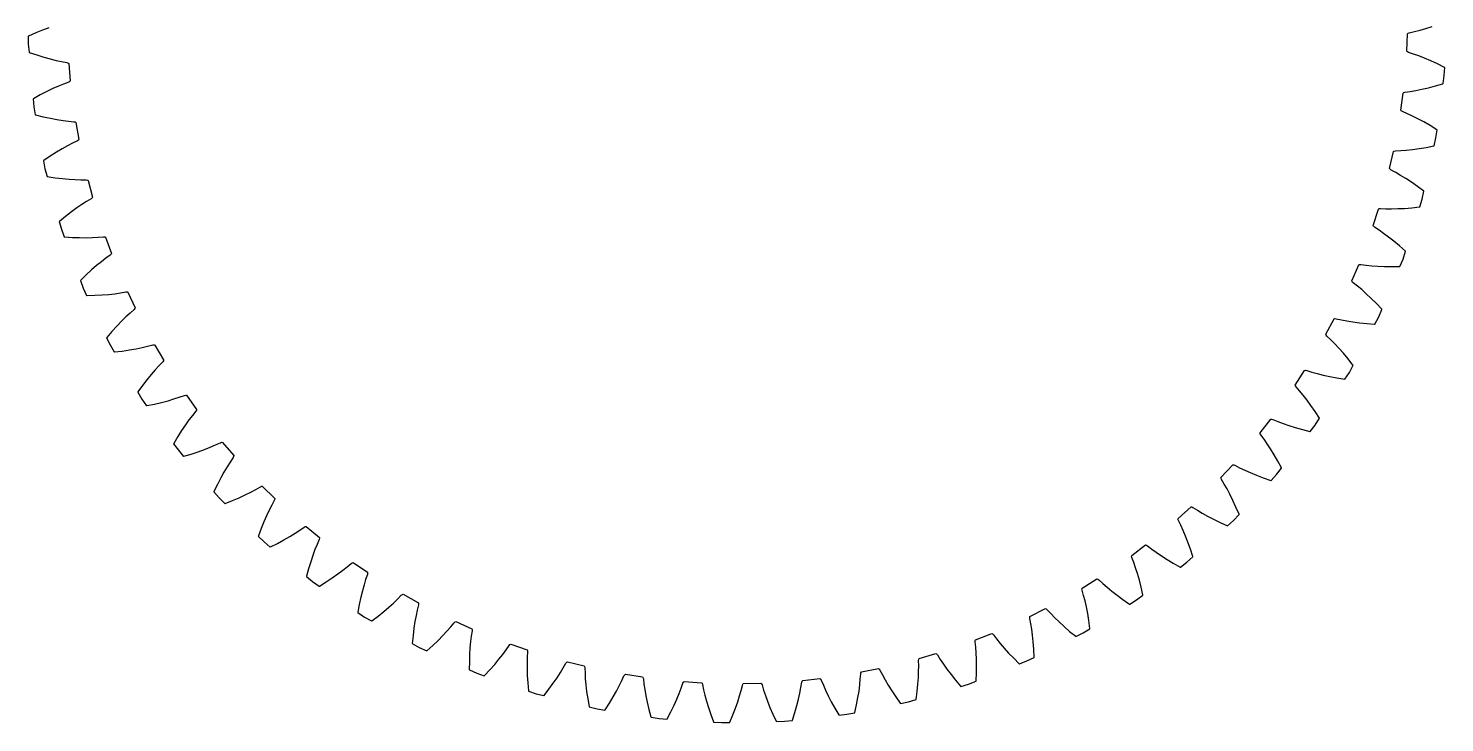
# Model space of a CAD drawing. Header units: metres. Extents: x -93 to 93, y -93 to 93.
# Drawn here: x -92.9 to 92.6, y -92.9 to -2 of the extents above; entities that cross this region are included whole.
import ezdxf

# ---------------------------------------------------------------- set-up
doc = ezdxf.new("R2010")
doc.units = ezdxf.units.M

msp = doc.modelspace()

# ---------------------------------------------------------------- linework, layer by layer
for p, q in [((90.17, -2.04), (91.01, -1.77)), ((-92.82, -3.04), (-92.86, -3.05)), ((-92.86, -3.05), (-92.86, -4.11)), ((-91.88, -2.62), (-92.82, -3.04)), ((-91, -2.26), (-91.88, -2.62)), ((-90.17, -1.95), (-91, -2.26)), ((87.67, -5.02), (87.77, -2.75)), ((87.77, -2.75), (87.85, -2.67)), ((87.85, -2.67), (88, -2.61)), ((88, -2.61), (88.69, -2.45)), ((88.69, -2.45), (89.4, -2.27)), ((89.4, -2.27), (90.17, -2.04)), ((-92.86, -4.11), (-92.76, -5.16)), ((-92.76, -5.16), (-92.73, -5.18)), ((-92.73, -5.18), (-91.75, -5.51)), ((-91.75, -5.51), (-90.84, -5.79)), ((87.74, -5.1), (87.67, -5.02)), ((87.89, -5.18), (87.74, -5.1)), ((88.56, -5.39), (87.89, -5.18)), ((89.25, -5.64), (88.56, -5.39)), ((-90.84, -5.79), (-89.99, -6.03)), ((-89.99, -6.03), (-89.21, -6.22)), ((-89.21, -6.22), (-88.49, -6.37)), ((-88.49, -6.37), (-87.8, -6.5)), ((-87.8, -6.5), (-87.64, -6.56)), ((-87.64, -6.56), (-87.56, -6.63)), ((-87.56, -6.63), (-87.36, -8.89)), ((90, -5.94), (89.25, -5.64)), ((90.81, -6.28), (90, -5.94)), ((91.68, -6.68), (90.81, -6.28)), ((92.6, -7.14), (91.68, -6.68)), ((92.58, -8.21), (92.63, -7.16)), ((92.63, -7.16), (92.6, -7.14)), ((-87.57, -9.06), (-88.23, -9.31)), ((-87.43, -8.98), (-87.57, -9.06)), ((-87.36, -8.89), (-87.43, -8.98)), ((91.42, -9.56), (92.41, -9.27)), ((92.41, -9.27), (92.44, -9.26)), ((92.44, -9.26), (92.58, -8.21)), ((-91.29, -10.73), (-92.19, -11.23)), ((-90.44, -10.29), (-91.29, -10.73)), ((-89.65, -9.91), (-90.44, -10.29)), ((-88.91, -9.58), (-89.65, -9.91)), ((-88.23, -9.31), (-88.91, -9.58)), ((86.88, -12.75), (87.18, -10.49)), ((87.18, -10.49), (87.27, -10.43)), ((87.27, -10.43), (87.43, -10.38)), ((87.43, -10.38), (88.12, -10.28)), ((88.12, -10.28), (88.85, -10.16)), ((88.85, -10.16), (89.64, -10)), ((89.64, -10), (90.5, -9.81)), ((90.5, -9.81), (91.42, -9.56)), ((-92.19, -11.23), (-92.22, -11.25)), ((-92.22, -11.25), (-92.13, -12.3)), ((-92.13, -12.3), (-91.94, -13.34)), ((86.94, -12.83), (86.88, -12.75)), ((87.09, -12.92), (86.94, -12.83)), ((87.74, -13.2), (87.09, -12.92)), ((-91.94, -13.34), (-91.91, -13.35)), ((-91.91, -13.35), (-90.91, -13.6)), ((-90.91, -13.6), (-89.97, -13.8)), ((-89.97, -13.8), (-89.11, -13.96)), ((-89.11, -13.96), (-88.31, -14.08)), ((-88.31, -14.08), (-87.58, -14.17)), ((-87.58, -14.17), (-86.88, -14.24)), ((-86.88, -14.24), (-86.72, -14.28)), ((-86.72, -14.28), (-86.63, -14.34)), ((-86.63, -14.34), (-86.23, -16.58)), ((88.4, -13.51), (87.74, -13.2)), ((89.12, -13.87), (88.4, -13.51)), ((89.9, -14.28), (89.12, -13.87)), ((90.73, -14.76), (89.9, -14.28)), ((91.6, -15.3), (90.73, -14.76)), ((-86.29, -16.67), (-86.43, -16.76)), ((-86.23, -16.58), (-86.29, -16.67)), ((91.26, -17.4), (91.49, -16.36)), ((91.49, -16.36), (91.63, -15.32)), ((91.63, -15.32), (91.6, -15.3)), ((-89.18, -18.24), (-89.98, -18.76)), ((-88.42, -17.8), (-89.18, -18.24)), ((-87.72, -17.4), (-88.42, -17.8)), ((-87.07, -17.07), (-87.72, -17.4)), ((-86.43, -16.76), (-87.07, -17.07)), ((85.41, -20.38), (85.91, -18.16)), ((85.91, -18.16), (86, -18.1)), ((86, -18.1), (86.17, -18.07)), ((86.17, -18.07), (86.87, -18.03)), ((86.87, -18.03), (87.6, -17.97)), ((87.6, -17.97), (88.4, -17.89)), ((88.4, -17.89), (89.28, -17.76)), ((89.28, -17.76), (90.22, -17.61)), ((90.22, -17.61), (91.23, -17.4)), ((91.23, -17.4), (91.26, -17.4)), ((-90.84, -19.33), (-90.87, -19.36)), ((-90.87, -19.36), (-90.68, -20.4)), ((-89.98, -18.76), (-90.84, -19.33)), ((-90.68, -20.4), (-90.4, -21.42)), ((85.47, -20.47), (85.41, -20.38)), ((-90.4, -21.42), (-90.37, -21.42)), ((-90.37, -21.42), (-89.35, -21.58)), ((-89.35, -21.58), (-88.4, -21.7)), ((-88.4, -21.7), (-87.52, -21.78)), ((-87.52, -21.78), (-86.72, -21.83)), ((-86.72, -21.83), (-85.99, -21.86)), ((-85.99, -21.86), (-85.28, -21.86)), ((-85.28, -21.86), (-85.12, -21.89)), ((-85.12, -21.89), (-85.03, -21.94)), ((-85.03, -21.94), (-84.43, -24.14)), ((85.61, -20.57), (85.47, -20.47)), ((86.23, -20.9), (85.61, -20.57)), ((86.86, -21.27), (86.23, -20.9)), ((87.55, -21.69), (86.86, -21.27)), ((88.28, -22.17), (87.55, -21.69)), ((89.07, -22.72), (88.28, -22.17)), ((89.89, -23.33), (89.07, -22.72)), ((89.69, -24.39), (89.92, -23.36)), ((89.92, -23.36), (89.89, -23.33)), ((-86.5, -25.54), (-87.22, -26.06)), ((-85.83, -25.09), (-86.5, -25.54)), ((-85.22, -24.7), (-85.83, -25.09)), ((-84.61, -24.34), (-85.22, -24.7)), ((-84.48, -24.23), (-84.61, -24.34)), ((-84.43, -24.14), (-84.48, -24.23)), ((83.28, -27.85), (83.97, -25.68)), ((83.97, -25.68), (84.07, -25.63)), ((84.07, -25.63), (84.23, -25.61)), ((84.23, -25.61), (84.94, -25.64)), ((84.94, -25.64), (85.67, -25.65)), ((85.67, -25.65), (86.48, -25.63)), ((86.48, -25.63), (87.36, -25.59)), ((87.36, -25.59), (88.31, -25.51)), ((88.31, -25.51), (89.33, -25.4)), ((89.33, -25.4), (89.37, -25.39)), ((89.37, -25.39), (89.69, -24.39)), ((-88.77, -27.29), (-88.8, -27.31)), ((-88.8, -27.31), (-88.52, -28.33)), ((-87.97, -26.64), (-88.77, -27.29)), ((-87.22, -26.06), (-87.97, -26.64)), ((-88.52, -28.33), (-88.16, -29.32)), ((-88.16, -29.32), (-88.12, -29.33)), ((-88.12, -29.33), (-87.09, -29.39)), ((-87.09, -29.39), (-86.14, -29.42)), ((-86.14, -29.42), (-85.26, -29.43)), ((-85.26, -29.43), (-84.45, -29.41)), ((-84.45, -29.41), (-83.72, -29.37)), ((-83.72, -29.37), (-83.02, -29.31)), ((-83.02, -29.31), (-82.85, -29.32)), ((-82.85, -29.32), (-82.75, -29.37)), ((-82.75, -29.37), (-81.97, -31.5)), ((83.33, -27.94), (83.28, -27.85)), ((83.45, -28.06), (83.33, -27.94)), ((84.04, -28.44), (83.45, -28.06)), ((84.64, -28.86), (84.04, -28.44)), ((85.29, -29.34), (84.64, -28.86)), ((85.98, -29.89), (85.29, -29.34)), ((-81.97, -31.5), (-82.01, -31.6)), ((86.71, -30.5), (85.98, -29.89)), ((87.48, -31.19), (86.71, -30.5)), ((87.18, -32.22), (87.51, -31.21)), ((87.51, -31.21), (87.48, -31.19)), ((-83.91, -33.09), (-84.57, -33.66)), ((-83.28, -32.58), (-83.91, -33.09)), ((-82.7, -32.13), (-83.28, -32.58)), ((-82.13, -31.72), (-82.7, -32.13)), ((-82.01, -31.6), (-82.13, -31.72)), ((80.49, -35.1), (81.37, -33)), ((81.37, -33), (81.47, -32.96)), ((81.47, -32.96), (81.64, -32.95)), ((81.64, -32.95), (82.34, -33.04)), ((82.34, -33.04), (83.07, -33.12)), ((83.07, -33.12), (83.87, -33.17)), ((83.87, -33.17), (84.75, -33.21)), ((84.75, -33.21), (85.71, -33.22)), ((85.71, -33.22), (86.74, -33.19)), ((86.74, -33.19), (86.77, -33.19)), ((86.77, -33.19), (87.18, -32.22)), ((-86.01, -35.03), (-86.04, -35.05)), ((-86.04, -35.05), (-85.67, -36.04)), ((-85.28, -34.31), (-86.01, -35.03)), ((-84.57, -33.66), (-85.28, -34.31)), ((80.53, -35.2), (80.49, -35.1)), ((80.65, -35.32), (80.53, -35.2)), ((-85.67, -36.04), (-85.22, -37)), ((-85.22, -37), (-85.18, -37)), ((-85.18, -37), (-84.15, -36.97)), ((-84.15, -36.97), (-83.2, -36.92)), ((-83.2, -36.92), (-82.32, -36.85)), ((-82.32, -36.85), (-81.52, -36.76)), ((-81.52, -36.76), (-80.8, -36.65)), ((-80.8, -36.65), (-80.1, -36.53)), ((-80.1, -36.53), (-79.93, -36.53)), ((-79.93, -36.53), (-79.83, -36.57)), ((-79.83, -36.57), (-78.86, -38.62)), ((81.2, -35.76), (80.65, -35.32)), ((81.76, -36.23), (81.2, -35.76)), ((82.36, -36.76), (81.76, -36.23)), ((83, -37.37), (82.36, -36.76)), ((-79, -38.85), (-79.54, -39.31)), ((-78.89, -38.72), (-79, -38.85)), ((-78.86, -38.62), (-78.89, -38.72)), ((83.68, -38.05), (83, -37.37)), ((84.38, -38.8), (83.68, -38.05)), ((84, -39.8), (84.41, -38.82)), ((84.41, -38.82), (84.38, -38.8)), ((-80.65, -40.37), (-81.27, -41)), ((-80.08, -39.81), (-80.65, -40.37)), ((-79.54, -39.31), (-80.08, -39.81)), ((77.07, -42.08), (78.14, -40.06)), ((78.14, -40.06), (78.24, -40.03)), ((78.24, -40.03), (78.41, -40.04)), ((78.41, -40.04), (79.1, -40.19)), ((79.1, -40.19), (79.82, -40.33)), ((79.82, -40.33), (80.61, -40.45)), ((80.61, -40.45), (81.49, -40.57)), ((81.49, -40.57), (82.44, -40.66)), ((82.44, -40.66), (83.46, -40.73)), ((83.46, -40.73), (83.5, -40.73)), ((83.5, -40.73), (84, -39.8)), ((-82.58, -42.49), (-82.61, -42.52)), ((-82.61, -42.52), (-82.15, -43.47)), ((-81.91, -41.71), (-82.58, -42.49)), ((-81.27, -41), (-81.91, -41.71)), ((77.1, -42.18), (77.07, -42.08)), ((77.21, -42.31), (77.1, -42.18)), ((77.72, -42.79), (77.21, -42.31)), ((-82.15, -43.47), (-81.62, -44.39)), ((-81.62, -44.39), (-81.58, -44.38)), ((-81.58, -44.38), (-80.56, -44.27)), ((-80.56, -44.27), (-79.61, -44.13)), ((-79.61, -44.13), (-78.74, -43.98)), ((-78.74, -43.98), (-77.95, -43.82)), ((-77.95, -43.82), (-77.24, -43.65)), ((-77.24, -43.65), (-76.56, -43.47)), ((-76.56, -43.47), (-76.39, -43.45)), ((-76.39, -43.45), (-76.29, -43.48)), ((-76.29, -43.48), (-75.14, -45.44)), ((78.24, -43.31), (77.72, -42.79)), ((78.79, -43.9), (78.24, -43.31)), ((79.37, -44.56), (78.79, -43.9)), ((-75.75, -46.19), (-76.24, -46.73)), ((-75.26, -45.68), (-75.75, -46.19)), ((-75.16, -45.55), (-75.26, -45.68)), ((-75.14, -45.44), (-75.16, -45.55)), ((79.99, -45.29), (79.37, -44.56)), ((80.62, -46.1), (79.99, -45.29)), ((80.15, -47.07), (80.64, -46.13)), ((80.64, -46.13), (80.62, -46.1)), ((-77.32, -48.03), (-77.9, -48.79)), ((-76.77, -47.34), (-77.32, -48.03)), ((-76.24, -46.73), (-76.77, -47.34)), ((73.05, -48.72), (74.29, -46.81)), ((74.29, -46.81), (74.4, -46.79)), ((74.4, -46.79), (74.56, -46.81)), ((74.56, -46.81), (75.23, -47.03)), ((75.23, -47.03), (75.94, -47.22)), ((75.94, -47.22), (76.72, -47.42)), ((76.72, -47.42), (77.58, -47.61)), ((77.58, -47.61), (78.52, -47.79)), ((78.52, -47.79), (79.54, -47.95)), ((79.54, -47.95), (79.57, -47.95)), ((79.57, -47.95), (80.15, -47.07)), ((-78.5, -49.62), (-78.52, -49.65)), ((-78.52, -49.65), (-77.99, -50.56)), ((-77.9, -48.79), (-78.5, -49.62)), ((-73.08, -50.31), (-72.42, -50.07)), ((-72.42, -50.07), (-72.25, -50.03)), ((-72.25, -50.03), (-72.15, -50.05)), ((-72.15, -50.05), (-70.83, -51.91)), ((73.08, -48.83), (73.05, -48.72)), ((73.17, -48.97), (73.08, -48.83)), ((73.63, -49.49), (73.17, -48.97)), ((74.1, -50.06), (73.63, -49.49)), ((74.6, -50.69), (74.1, -50.06)), ((-77.99, -50.56), (-77.37, -51.43)), ((-77.37, -51.43), (-77.34, -51.42)), ((-77.34, -51.42), (-76.33, -51.21)), ((-76.33, -51.21), (-75.4, -50.99)), ((-75.4, -50.99), (-74.55, -50.77)), ((-74.55, -50.77), (-73.78, -50.54)), ((-73.78, -50.54), (-73.08, -50.31)), ((-70.83, -51.91), (-70.84, -52.01)), ((75.12, -51.4), (74.6, -50.69)), ((75.67, -52.18), (75.12, -51.4)), ((-71.82, -53.29), (-72.29, -53.94)), ((-71.37, -52.7), (-71.82, -53.29)), ((-70.93, -52.16), (-71.37, -52.7)), ((-70.84, -52.01), (-70.93, -52.16)), ((68.46, -54.99), (69.86, -53.19)), ((69.86, -53.19), (69.97, -53.18)), ((69.97, -53.18), (70.13, -53.22)), ((70.13, -53.22), (70.78, -53.49)), ((70.78, -53.49), (71.47, -53.75)), ((71.47, -53.75), (72.23, -54.02)), ((76.23, -53.05), (75.67, -52.18)), ((75.68, -53.96), (76.25, -53.08)), ((76.25, -53.08), (76.23, -53.05)), ((-73.29, -55.48), (-73.81, -56.37)), ((-72.78, -54.67), (-73.29, -55.48)), ((-72.29, -53.94), (-72.78, -54.67)), ((68.47, -55.09), (68.46, -54.99)), ((68.55, -55.24), (68.47, -55.09)), ((68.97, -55.81), (68.55, -55.24)), ((72.23, -54.02), (73.07, -54.28)), ((73.07, -54.28), (73.99, -54.54)), ((73.99, -54.54), (74.99, -54.79)), ((74.99, -54.79), (75.02, -54.8)), ((75.02, -54.8), (75.68, -53.96)), ((-73.81, -56.37), (-73.83, -56.4)), ((-73.83, -56.4), (-73.21, -57.26)), ((-73.21, -57.26), (-72.53, -58.06)), ((-71.51, -57.76), (-70.6, -57.46)), ((-70.6, -57.46), (-69.77, -57.16)), ((-69.77, -57.16), (-69.02, -56.86)), ((-69.02, -56.86), (-68.35, -56.57)), ((-68.35, -56.57), (-67.71, -56.27)), ((-67.71, -56.27), (-67.55, -56.22)), ((-67.55, -56.22), (-67.44, -56.23)), ((-67.44, -56.23), (-65.96, -57.96)), ((69.39, -56.41), (68.97, -55.81)), ((69.83, -57.09), (69.39, -56.41)), ((70.29, -57.84), (69.83, -57.09)), ((-72.53, -58.06), (-72.49, -58.05)), ((-72.49, -58.05), (-71.51, -57.76)), ((-66.44, -58.81), (-66.83, -59.42)), ((-66.04, -58.22), (-66.44, -58.81)), ((-65.97, -58.07), (-66.04, -58.22)), ((-65.96, -57.96), (-65.97, -58.07)), ((63.33, -60.82), (64.89, -59.16)), ((64.89, -59.16), (65, -59.16)), ((65, -59.16), (65.16, -59.21)), ((65.16, -59.21), (65.78, -59.54)), ((70.76, -58.67), (70.29, -57.84)), ((71.25, -59.58), (70.76, -58.67)), ((-67.66, -60.89), (-68.1, -61.74)), ((-67.24, -60.12), (-67.66, -60.89)), ((-66.83, -59.42), (-67.24, -60.12)), ((63.34, -60.93), (63.33, -60.82)), ((63.4, -61.09), (63.34, -60.93)), ((63.77, -61.69), (63.4, -61.09)), ((65.78, -59.54), (66.44, -59.86)), ((66.44, -59.86), (67.17, -60.19)), ((67.17, -60.19), (67.99, -60.53)), ((67.99, -60.53), (68.88, -60.87)), ((68.88, -60.87), (69.85, -61.2)), ((69.85, -61.2), (69.89, -61.21)), ((69.89, -61.21), (70.61, -60.44)), ((70.61, -60.44), (71.26, -59.61)), ((71.26, -59.61), (71.25, -59.58)), ((-68.54, -62.67), (-68.56, -62.7)), ((-68.56, -62.7), (-67.87, -63.51)), ((-68.1, -61.74), (-68.54, -62.67)), ((-64.45, -63.1), (-63.73, -62.74)), ((-63.73, -62.74), (-63.08, -62.39)), ((-63.08, -62.39), (-62.47, -62.04)), ((-62.47, -62.04), (-62.32, -61.97)), ((-62.32, -61.97), (-62.21, -61.97)), ((-62.21, -61.97), (-60.58, -63.57)), ((64.13, -62.32), (63.77, -61.69)), ((64.51, -63.03), (64.13, -62.32)), ((64.9, -63.82), (64.51, -63.03)), ((-67.87, -63.51), (-67.11, -64.25)), ((-67.11, -64.25), (-67.08, -64.23)), ((-67.08, -64.23), (-66.12, -63.85)), ((-66.12, -63.85), (-65.24, -63.47)), ((-65.24, -63.47), (-64.45, -63.1)), ((-60.98, -64.45), (-61.31, -65.1)), ((-60.64, -63.83), (-60.98, -64.45)), ((-60.58, -63.67), (-60.64, -63.83)), ((-60.58, -63.57), (-60.58, -63.67)), ((57.71, -66.18), (59.41, -64.66)), ((59.41, -64.66), (59.51, -64.67)), ((59.51, -64.67), (59.67, -64.74)), ((59.67, -64.74), (60.26, -65.12)), ((65.3, -64.69), (64.9, -63.82)), ((65.7, -65.64), (65.3, -64.69)), ((-62.01, -66.63), (-62.37, -67.52)), ((-61.66, -65.83), (-62.01, -66.63)), ((-61.31, -65.1), (-61.66, -65.83)), ((57.7, -66.29), (57.71, -66.18)), ((57.76, -66.45), (57.7, -66.29)), ((58.07, -67.08), (57.76, -66.45)), ((60.26, -65.12), (60.89, -65.49)), ((60.89, -65.49), (61.59, -65.89)), ((61.59, -65.89), (62.37, -66.3)), ((62.37, -66.3), (63.23, -66.71)), ((63.23, -66.71), (64.17, -67.14)), ((64.2, -67.15), (64.99, -66.45)), ((64.99, -66.45), (65.71, -65.67)), ((65.71, -65.67), (65.7, -65.64)), ((-62.73, -68.48), (-62.75, -68.52)), ((-62.75, -68.52), (-61.99, -69.26)), ((-62.37, -67.52), (-62.73, -68.48)), ((-59.38, -68.99), (-58.62, -68.55)), ((-58.62, -68.55), (-57.93, -68.12)), ((-57.93, -68.12), (-57.32, -67.72)), ((-57.32, -67.72), (-56.75, -67.31)), ((-56.75, -67.31), (-56.59, -67.24)), ((-56.59, -67.24), (-56.49, -67.23)), ((-56.49, -67.23), (-54.73, -68.67)), ((58.37, -67.75), (58.07, -67.08)), ((58.69, -68.49), (58.37, -67.75)), ((59.01, -69.31), (58.69, -68.49)), ((64.17, -67.14), (64.2, -67.15)), ((-61.99, -69.26), (-61.17, -69.93)), ((-61.17, -69.93), (-61.14, -69.91)), ((-61.14, -69.91), (-60.22, -69.45)), ((-60.22, -69.45), (-59.38, -68.99)), ((-55.32, -70.26), (-55.6, -71.02)), ((-55.04, -69.58), (-55.32, -70.26)), ((-54.76, -68.94), (-55.04, -69.58)), ((-54.72, -68.78), (-54.76, -68.94)), ((-54.73, -68.67), (-54.72, -68.78)), ((51.64, -71.02), (53.46, -69.66)), ((53.46, -69.66), (53.56, -69.68)), ((53.56, -69.68), (53.71, -69.76)), ((53.71, -69.76), (54.27, -70.19)), ((54.27, -70.19), (54.86, -70.62)), ((59.33, -70.21), (59.01, -69.31)), ((59.64, -71.19), (59.33, -70.21)), ((-55.88, -71.85), (-56.16, -72.77)), ((-55.6, -71.02), (-55.88, -71.85)), ((-51.11, -72.52), (-50.57, -72.07)), ((-50.57, -72.07), (-50.43, -71.98)), ((-50.43, -71.98), (-50.33, -71.96)), ((-50.33, -71.96), (-48.44, -73.24)), ((51.62, -71.13), (51.64, -71.02)), ((51.66, -71.29), (51.62, -71.13)), ((51.91, -71.95), (51.66, -71.29)), ((52.16, -72.64), (51.91, -71.95)), ((54.86, -70.62), (55.53, -71.07)), ((55.53, -71.07), (56.27, -71.55)), ((56.27, -71.55), (57.09, -72.04)), ((57.09, -72.04), (57.99, -72.55)), ((58.02, -72.56), (58.87, -71.93)), ((58.87, -71.93), (59.65, -71.22)), ((59.65, -71.22), (59.64, -71.19)), ((-56.16, -72.77), (-56.44, -73.76)), ((-56.44, -73.76), (-56.44, -73.79)), ((-56.44, -73.79), (-55.63, -74.46)), ((-53.85, -74.5), (-53.05, -73.97)), ((-53.05, -73.97), (-52.33, -73.46)), ((-52.33, -73.46), (-51.68, -72.98)), ((-51.68, -72.98), (-51.11, -72.52)), ((-48.68, -74.18), (-48.89, -74.88)), ((-48.45, -73.51), (-48.68, -74.18)), ((-48.42, -73.34), (-48.45, -73.51)), ((-48.44, -73.24), (-48.42, -73.34)), ((45.16, -75.31), (47.09, -74.11)), ((47.09, -74.11), (47.2, -74.14)), ((47.2, -74.14), (47.34, -74.23)), ((52.4, -73.41), (52.16, -72.64)), ((52.65, -74.25), (52.4, -73.41)), ((57.99, -72.55), (58.02, -72.56)), ((-55.63, -74.46), (-54.75, -75.06)), ((-54.75, -75.06), (-54.72, -75.04)), ((-54.72, -75.04), (-53.85, -74.5)), ((-49.11, -75.65), (-49.31, -76.51)), ((-48.89, -74.88), (-49.11, -75.65)), ((45.13, -75.41), (45.16, -75.31)), ((45.15, -75.58), (45.13, -75.41)), ((45.35, -76.26), (45.15, -75.58)), ((47.34, -74.23), (47.85, -74.71)), ((47.85, -74.71), (48.41, -75.19)), ((48.41, -75.19), (49.03, -75.7)), ((49.03, -75.7), (49.72, -76.24)), ((52.89, -75.18), (52.65, -74.25)), ((53.12, -76.18), (52.89, -75.18)), ((-49.51, -77.44), (-49.7, -78.46)), ((-49.31, -76.51), (-49.51, -77.44)), ((-46.3, -78.37), (-45.63, -77.8)), ((-45.63, -77.8), (-45.03, -77.26)), ((-45.03, -77.26), (-44.5, -76.75)), ((-44.5, -76.75), (-44.01, -76.25)), ((-44.01, -76.25), (-43.87, -76.15)), ((-43.87, -76.15), (-43.77, -76.12)), ((-43.77, -76.12), (-41.78, -77.23)), ((-41.77, -77.5), (-41.93, -78.19)), ((-41.78, -77.23), (-41.75, -77.34)), ((-41.75, -77.34), (-41.77, -77.5)), ((45.53, -76.97), (45.35, -76.26)), ((45.71, -77.75), (45.53, -76.97)), ((45.88, -78.62), (45.71, -77.75)), ((49.72, -76.24), (50.5, -76.81)), ((50.5, -76.81), (51.35, -77.39)), ((51.35, -77.39), (51.38, -77.41)), ((51.38, -77.41), (52.28, -76.85)), ((52.28, -76.85), (53.12, -76.22)), ((53.12, -76.22), (53.12, -76.18)), ((-49.7, -78.46), (-49.7, -78.49)), ((-49.7, -78.49), (-48.83, -79.09)), ((-48.83, -79.09), (-47.9, -79.6)), ((-47.9, -79.6), (-47.87, -79.58)), ((-47.87, -79.58), (-47.05, -78.96)), ((-47.05, -78.96), (-46.3, -78.37)), ((-42.23, -79.7), (-42.36, -80.57)), ((-42.08, -78.9), (-42.23, -79.7)), ((-41.93, -78.19), (-42.08, -78.9)), ((-37.1, -79.84), (-36.97, -79.73)), ((-36.97, -79.73), (-36.87, -79.7)), ((-36.87, -79.7), (-34.79, -80.62)), ((38.29, -79.11), (38.32, -79.01)), ((38.3, -79.28), (38.29, -79.11)), ((38.43, -79.97), (38.3, -79.28)), ((38.32, -79.01), (40.36, -77.99)), ((40.36, -77.99), (40.46, -78.02)), ((40.46, -78.02), (40.59, -78.13)), ((40.59, -78.13), (41.06, -78.65)), ((41.06, -78.65), (41.57, -79.18)), ((41.57, -79.18), (42.15, -79.74)), ((42.15, -79.74), (42.79, -80.34)), ((46.04, -79.56), (45.88, -78.62)), ((46.18, -80.58), (46.04, -79.56)), ((-42.47, -81.52), (-42.57, -82.54)), ((-42.36, -80.57), (-42.47, -81.52)), ((-39.2, -82.15), (-38.58, -81.53)), ((-38.58, -81.53), (-38.03, -80.94)), ((-38.03, -80.94), (-37.54, -80.39)), ((-37.54, -80.39), (-37.1, -79.84)), ((-34.86, -81.59), (-34.95, -82.31)), ((-34.75, -80.89), (-34.86, -81.59)), ((-34.79, -80.62), (-34.75, -80.72)), ((-34.75, -80.72), (-34.75, -80.89)), ((31.19, -82.08), (33.31, -81.25)), ((33.31, -81.25), (33.41, -81.29)), ((33.41, -81.29), (33.53, -81.41)), ((33.53, -81.41), (33.95, -81.97)), ((38.55, -80.69), (38.43, -79.97)), ((38.66, -81.49), (38.55, -80.69)), ((38.75, -82.36), (38.66, -81.49)), ((42.79, -80.34), (43.51, -80.97)), ((43.51, -80.97), (44.31, -81.62)), ((44.34, -81.64), (45.28, -81.17)), ((45.28, -81.17), (46.18, -80.62)), ((46.18, -80.62), (46.18, -80.58)), ((-42.57, -82.54), (-42.57, -82.58)), ((-42.57, -82.58), (-41.65, -83.09)), ((-41.65, -83.09), (-40.68, -83.53)), ((-40.65, -83.5), (-39.89, -82.81)), ((-39.89, -82.81), (-39.2, -82.15)), ((-35.02, -83.12), (-35.07, -84)), ((-34.95, -82.31), (-35.02, -83.12)), ((-30.73, -83.98), (-30.29, -83.39)), ((-30.29, -83.39), (-29.89, -82.81)), ((-29.89, -82.81), (-29.78, -82.69)), ((-29.78, -82.69), (-29.68, -82.64)), ((-29.68, -82.64), (-27.53, -83.38)), ((-27.53, -83.38), (-27.48, -83.48)), ((31.14, -82.35), (31.15, -82.18)), ((31.21, -83.05), (31.14, -82.35)), ((31.15, -82.18), (31.19, -82.08)), ((31.27, -83.78), (31.21, -83.05)), ((33.95, -81.97), (34.41, -82.54)), ((34.41, -82.54), (34.93, -83.15)), ((34.93, -83.15), (35.52, -83.81)), ((38.83, -83.32), (38.75, -82.36)), ((38.87, -84.34), (38.83, -83.32)), ((44.31, -81.62), (44.34, -81.64)), ((-40.68, -83.53), (-40.65, -83.5)), ((-35.1, -84.95), (-35.11, -85.98)), ((-35.07, -84), (-35.1, -84.95)), ((-32.41, -86.01), (-31.78, -85.3)), ((-31.78, -85.3), (-31.22, -84.62)), ((-31.22, -84.62), (-30.73, -83.98)), ((-27.53, -85.08), (-27.54, -85.89)), ((-27.51, -84.35), (-27.53, -85.08)), ((-27.47, -83.65), (-27.51, -84.35)), ((-27.48, -83.48), (-27.47, -83.65)), ((-22.8, -85.74), (-22.46, -85.13)), ((-22.46, -85.13), (-22.35, -85)), ((-22.35, -85), (-22.26, -84.94)), ((-22.26, -84.94), (-20.05, -85.49)), ((23.74, -84.78), (23.76, -84.61)), ((23.75, -85.48), (23.74, -84.78)), ((23.76, -84.61), (23.81, -84.52)), ((23.81, -84.52), (26, -83.87)), ((26, -83.87), (26.09, -83.92)), ((26.09, -83.92), (26.2, -84.05)), ((26.2, -84.05), (26.57, -84.65)), ((26.57, -84.65), (26.98, -85.26)), ((26.98, -85.26), (27.45, -85.92)), ((31.31, -84.59), (31.27, -83.78)), ((31.32, -85.47), (31.31, -84.59)), ((35.52, -83.81), (36.19, -84.5)), ((36.19, -84.5), (36.92, -85.22)), ((36.92, -85.22), (36.95, -85.24)), ((36.95, -85.24), (37.93, -84.85)), ((37.93, -84.85), (38.88, -84.38)), ((38.88, -84.38), (38.87, -84.34)), ((-35.11, -85.98), (-35.1, -86.02)), ((-35.1, -86.02), (-34.14, -86.45)), ((-34.14, -86.45), (-33.14, -86.79)), ((-33.14, -86.79), (-33.11, -86.77)), ((-33.11, -86.77), (-32.41, -86.01)), ((-27.54, -85.89), (-27.51, -86.77)), ((-27.51, -86.77), (-27.46, -87.72)), ((-24.12, -87.77), (-23.62, -87.05)), ((-23.62, -87.05), (-23.18, -86.37)), ((-23.18, -86.37), (-22.8, -85.74)), ((-20.05, -85.49), (-20, -85.58)), ((-20, -85.58), (-19.97, -85.75)), ((-19.97, -85.75), (-19.95, -86.45)), ((-19.95, -86.45), (-19.91, -87.18)), ((-15.14, -87.42), (-14.85, -86.78)), ((-14.85, -86.78), (-14.75, -86.64)), ((-14.75, -86.64), (-14.67, -86.58)), ((-14.67, -86.58), (-12.42, -86.93)), ((-12.42, -86.93), (-12.36, -87.01)), ((-12.36, -87.01), (-12.31, -87.18)), ((-12.31, -87.18), (-12.23, -87.88)), ((8.56, -87.39), (10.82, -87.14)), ((10.82, -87.14), (10.91, -87.21)), ((16.1, -87.25), (16.15, -86.55)), ((16.15, -86.55), (16.19, -86.38)), ((16.19, -86.38), (16.25, -86.29)), ((16.25, -86.29), (18.48, -85.84)), ((18.48, -85.84), (18.57, -85.9)), ((18.57, -85.9), (18.67, -86.04)), ((18.67, -86.04), (18.99, -86.67)), ((18.99, -86.67), (19.34, -87.31)), ((23.65, -87.9), (23.71, -87.02)), ((23.71, -87.02), (23.74, -86.22)), ((23.74, -86.22), (23.75, -85.48)), ((27.45, -85.92), (27.98, -86.62)), ((27.98, -86.62), (28.58, -87.36)), ((31.27, -87.45), (31.31, -86.42)), ((31.31, -86.42), (31.32, -85.47)), ((-27.46, -87.72), (-27.37, -88.75)), ((-27.37, -88.75), (-27.36, -88.78)), ((-27.36, -88.78), (-26.37, -89.13)), ((-25.32, -89.36), (-24.68, -88.54)), ((-24.68, -88.54), (-24.12, -87.77)), ((-19.91, -87.18), (-19.84, -87.99)), ((-19.84, -87.99), (-19.74, -88.86)), ((-19.74, -88.86), (-19.6, -89.81)), ((-16.27, -89.56), (-15.83, -88.79)), ((-15.83, -88.79), (-15.46, -88.08)), ((-15.46, -88.08), (-15.14, -87.42)), ((-12.23, -87.88), (-12.12, -88.6)), ((-12.12, -88.6), (-11.98, -89.39)), ((-7.61, -89.1), (-7.35, -88.42)), ((-7.35, -88.42), (-7.12, -87.75)), ((-7.12, -87.75), (-7.04, -87.6)), ((-7.04, -87.6), (-6.96, -87.53)), ((-6.96, -87.53), (-4.69, -87.69)), ((-4.69, -87.69), (-4.62, -87.76)), ((-4.62, -87.76), (-4.56, -87.92)), ((-4.56, -87.92), (-4.42, -88.61)), ((-4.42, -88.61), (-4.25, -89.32)), ((0.29, -89.43), (0.49, -88.72)), ((0.49, -88.72), (0.66, -88.04)), ((0.66, -88.04), (0.73, -87.88)), ((0.73, -87.88), (0.8, -87.81)), ((0.8, -87.81), (3.08, -87.76)), ((3.08, -87.76), (3.16, -87.83)), ((3.16, -87.83), (3.23, -87.98)), ((3.23, -87.98), (3.43, -88.66)), ((3.43, -88.66), (3.67, -89.35)), ((8.19, -89.05), (8.33, -88.33)), ((8.33, -88.33), (8.44, -87.64)), ((8.44, -87.64), (8.49, -87.47)), ((8.49, -87.47), (8.56, -87.39)), ((10.91, -87.21), (10.99, -87.35)), ((10.99, -87.35), (11.26, -88.01)), ((11.26, -88.01), (11.55, -88.68)), ((11.55, -88.68), (11.89, -89.41)), ((15.79, -89.65), (15.93, -88.78)), ((15.93, -88.78), (16.03, -87.98)), ((16.03, -87.98), (16.1, -87.25)), ((19.34, -87.31), (19.75, -88.01)), ((19.75, -88.01), (20.21, -88.75)), ((20.21, -88.75), (20.74, -89.55)), ((23.42, -89.87), (23.55, -88.85)), ((23.55, -88.85), (23.65, -87.9)), ((28.58, -87.36), (29.24, -88.15)), ((29.24, -88.15), (29.27, -88.18)), ((29.27, -88.18), (30.28, -87.88)), ((30.28, -87.88), (31.27, -87.49)), ((31.27, -87.49), (31.27, -87.45)), ((-26.37, -89.13), (-25.34, -89.38)), ((-25.34, -89.38), (-25.32, -89.36)), ((-19.6, -89.81), (-19.42, -90.82)), ((-19.42, -90.82), (-19.41, -90.86)), ((-19.41, -90.86), (-18.38, -91.11)), ((-17.32, -91.24), (-16.76, -90.38)), ((-16.76, -90.38), (-16.27, -89.56)), ((-11.98, -89.39), (-11.8, -90.26)), ((-11.8, -90.26), (-11.58, -91.19)), ((-8.71, -91.51), (-8.29, -90.65)), ((-8.29, -90.65), (-7.93, -89.84)), ((-7.93, -89.84), (-7.61, -89.1)), ((-4.25, -89.32), (-4.04, -90.1)), ((-4.04, -90.1), (-3.78, -90.95)), ((-0.24, -91.03), (0.05, -90.19)), ((0.05, -90.19), (0.29, -89.43)), ((3.67, -89.35), (3.94, -90.11)), ((3.94, -90.11), (4.27, -90.93)), ((7.54, -91.61), (7.8, -90.69)), ((7.8, -90.69), (8.02, -89.84)), ((8.02, -89.84), (8.19, -89.05)), ((11.89, -89.41), (12.29, -90.19)), ((12.29, -90.19), (12.75, -91.03)), ((15.38, -91.59), (15.61, -90.58)), ((15.61, -90.58), (15.79, -89.65)), ((20.74, -89.55), (21.34, -90.39)), ((21.34, -90.39), (21.36, -90.42)), ((21.36, -90.42), (22.4, -90.21)), ((22.4, -90.21), (23.41, -89.91)), ((23.41, -89.91), (23.42, -89.87)), ((-18.38, -91.11), (-17.34, -91.27)), ((-17.34, -91.27), (-17.32, -91.24)), ((-11.58, -91.19), (-11.32, -92.18)), ((-11.32, -92.18), (-11.31, -92.22)), ((-11.31, -92.22), (-10.26, -92.38)), ((-10.26, -92.38), (-9.21, -92.45)), ((-9.21, -92.45), (-9.19, -92.42)), ((-9.19, -92.42), (-8.71, -91.51)), ((-3.78, -90.95), (-3.48, -91.85)), ((-3.48, -91.85), (-3.12, -92.82)), ((-0.98, -92.87), (-0.59, -91.92)), ((-0.59, -91.92), (-0.24, -91.03)), ((4.27, -90.93), (4.65, -91.8)), ((4.65, -91.8), (5.09, -92.73)), ((5.09, -92.73), (5.11, -92.77)), ((5.11, -92.77), (6.16, -92.74)), ((6.16, -92.74), (7.22, -92.63)), ((7.22, -92.63), (7.23, -92.59)), ((7.23, -92.59), (7.54, -91.61)), ((12.75, -91.03), (13.27, -91.92)), ((13.27, -91.92), (13.29, -91.95)), ((13.29, -91.95), (14.34, -91.83)), ((14.34, -91.83), (15.37, -91.62)), ((15.37, -91.62), (15.38, -91.59)), ((-3.12, -92.82), (-3.11, -92.85)), ((-3.11, -92.85), (-2.06, -92.92)), ((-2.06, -92.92), (-1, -92.9)), ((-1, -92.9), (-0.98, -92.87))]:
    msp.add_line(p, q)

doc.saveas('drawing.dxf')
